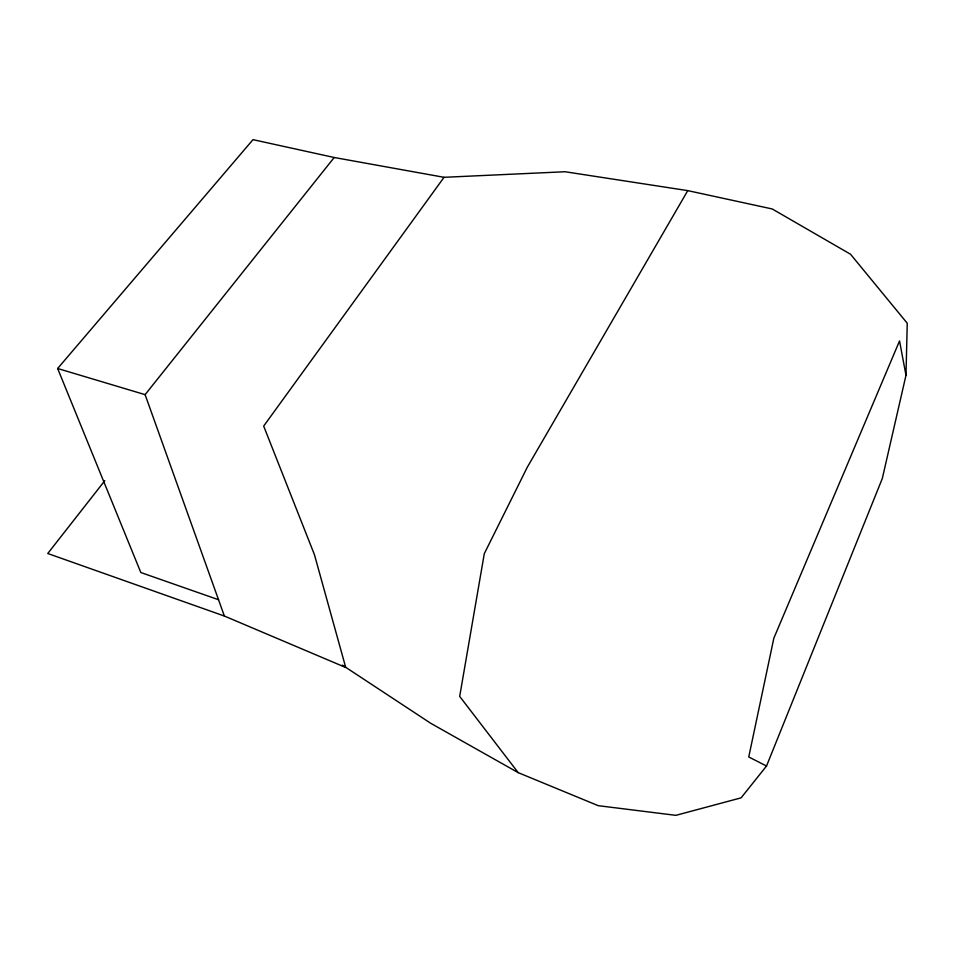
<?xml version="1.0" encoding="UTF-8"?>
<svg xmlns="http://www.w3.org/2000/svg" width="955" height="955" viewBox="0 0 955 955"><rect width="100%" height="100%" fill="white"/><g stroke="black" fill="none" stroke-linecap="round" stroke-linejoin="round"><path stroke-width="1.43" d="M342.308 665.074L430.717 723.281L518.195 772.643L598.224 805.674L675.865 815.343L741.104 797.843L766.519 766.029L882.313 478.491L905.985 375.303L907.25 323.244L850.547 254.245L772.201 208.954L687.767 190.63L565.085 171.745L444.051 177.308L334.202 157.503L252.991 139.657L57.646 368.499L140.827 572.523L218.528 599.728M687.767 190.63L527.339 467.138L484.304 553.637L459.689 696.398L518.195 772.643M444.051 177.308L263.675 426.097L314.458 554.736L345.734 667.497L224.365 616.035L47.75 553.506L104.799 480.687M224.365 616.035L145.1 394.654L334.202 157.503M57.646 368.499L145.1 394.654M766.519 766.029L748.756 756.957L773.848 638.191L899.538 340.923L905.985 375.303"/></g></svg>
